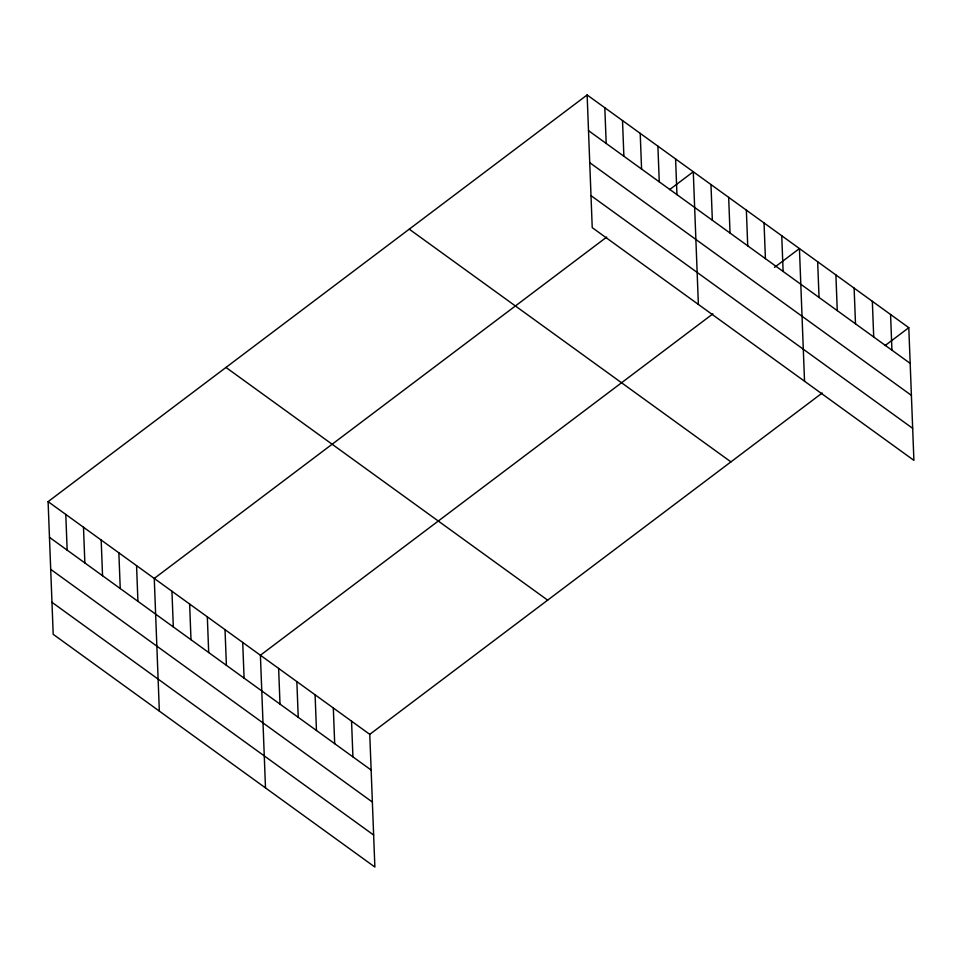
<?xml version="1.0" encoding="UTF-8"?>
<svg xmlns="http://www.w3.org/2000/svg" width="962" height="962" viewBox="0 0 962 962"><rect width="100%" height="100%" fill="white"/><g stroke="black" fill="none" stroke-linecap="round" stroke-linejoin="round"><path stroke-width="1.44" d="M48.1 501.647L369.769 734.355L374.867 867.039L53.199 634.319L48.1 501.647L587.133 94.961L908.801 327.681L913.9 460.353L592.231 227.645L587.133 94.961M606.709 237.073L154.257 578.439L159.343 711.122M669.564 189.658L693.277 171.765L698.376 304.437M712.866 313.865L260.401 655.242L265.5 787.914M774.53 267.34L799.434 248.557L804.533 381.229M369.769 734.355L822.233 392.989M885.088 345.574L908.801 327.681M588.503 130.652L910.172 363.371M589.73 162.662L911.399 395.37M590.993 195.635L912.673 428.343M409.247 229.172L730.928 461.88M225.986 367.448L547.655 600.156M49.471 537.337L371.14 770.045M50.697 569.348L372.378 802.055M51.972 602.32L373.641 835.028M890.571 314.49L891.942 350.18M872.342 301.298L873.712 336.989M854.124 288.119L855.495 323.809M835.894 274.928L837.265 310.618M817.664 261.736L819.035 297.438M781.745 235.75L783.116 271.452M764.044 222.956L765.415 258.646M746.356 210.161L747.727 245.851M728.667 197.354L730.038 233.044M710.978 184.56L712.349 220.25M675.589 158.958L676.959 194.649M657.9 146.164L659.271 181.854M640.211 133.357L641.582 169.059M622.51 120.563L623.881 156.253M604.821 107.768L606.192 143.458M351.551 721.175L352.922 756.866M333.321 707.984L334.692 743.674M315.091 694.792L316.462 730.495M296.861 681.613L298.232 717.303M278.631 668.422L280.002 704.112M242.713 642.436L244.083 678.126M225.024 629.641L226.395 665.331M207.323 616.834L208.694 652.537M189.634 604.04L191.005 639.73M171.945 591.245L173.316 626.935M136.556 565.644L137.927 601.334M118.867 552.849L120.238 588.54M101.178 540.043L102.549 575.733M83.49 527.248L84.86 562.938M65.789 514.442L67.16 550.144"/></g></svg>
